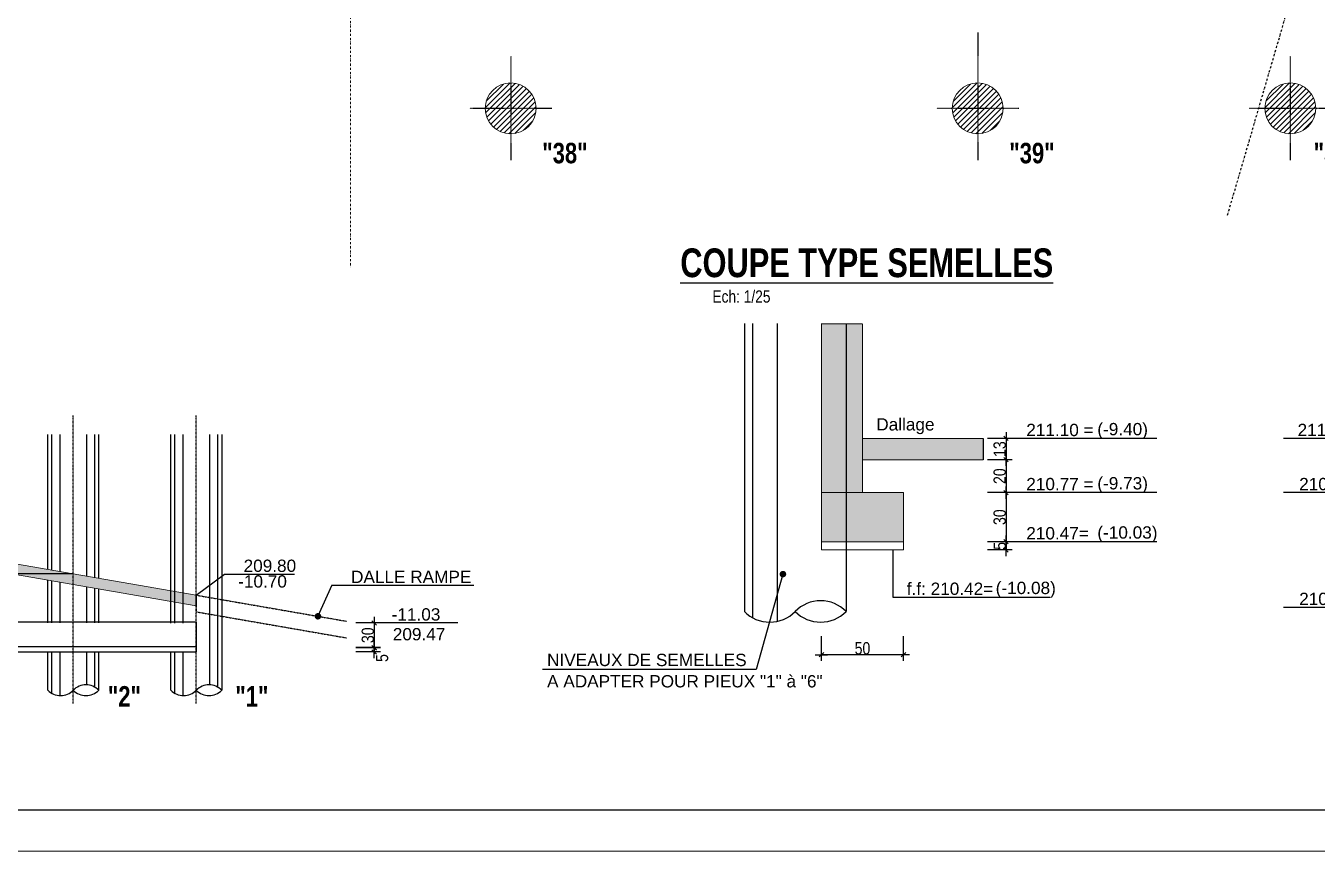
# Model space of a CAD drawing. Header units: millimetres. Extents: x -26249 to 60250, y -21218 to 23336.
# Drawn here: x -8854 to -7279, y 18295 to 19301 of the extents above; entities that cross this region are included whole.
import ezdxf
from ezdxf.enums import TextEntityAlignment as Align

# ---------------------------------------------------------------- set-up
doc = ezdxf.new("R2010")
doc.units = ezdxf.units.MM
doc.linetypes.add('CACHEX2', pattern=[19.05, 12.7, -6.35])
doc.linetypes.add('TIRETPTX2', pattern=[50.8, 25.4, -12.7, 0, -12.7])
for name, color, linetype in [('01_cote_gen', 4, 'Continuous'), ('01_linteaux', 2, 'Continuous'), ('01_poch_murs', 253, 'Continuous'), ('01_texte', 230, 'Continuous'), ('AA_COTES', 2, 'Continuous')]:
    doc.layers.add(name, color=color, linetype=linetype)
doc.layers.add('01_murs_coup', color=5, linetype='Continuous', lineweight=60)
doc.layers.add('01_PIEUX', color=5, linetype='Continuous', lineweight=60)
doc.styles.add('impact', font='impact.ttf')
doc.styles.add('MATTE_TXT', font='arial.ttf')
doc.styles.add('STYLE2', font='ARIALN.TTF')
doc.dimstyles.new('JB25', dxfattribs={"dimscale": 0.1, "dimtxt": 150, "dimasz": 15, "dimexe": 0.1, "dimexo": 0.1, "dimgap": 0.09, "dimtad": 1, "dimdec": 1, "dimlfac": 0.5, "dimdsep": 46, "dimtxsty": 'STYLE2', "dimblk1": 'BOND_G', "dimblk2": 'BOND_D', "dimsah": 1, "dimcen": 1.5, "dimdle": 0.01, "dimse1": 1, "dimse2": 1, "dimclrd": 4, "dimclre": 2, "dimclrt": 6, "dimazin": 2, "dimtfac": 2.333333, "dimtdec": 1, "dimtix": 1, "dimtmove": 2, "dimatfit": 3, "dimldrblk": 'BOND_G', "dimfxl": 1, "dimtolj": 1, "dimtzin": 0, "dimarcsym": 0})
doc.dimstyles.new('JB50', dxfattribs={"dimscale": 0.1, "dimtxt": 150, "dimasz": 15, "dimexe": 0.1, "dimexo": 0.1, "dimgap": 0.09, "dimtad": 1, "dimdec": 1, "dimdsep": 46, "dimtxsty": 'STYLE2', "dimblk1": 'BOND_G', "dimblk2": 'BOND_D', "dimsah": 1, "dimcen": 1.5, "dimdle": 0.01, "dimse1": 1, "dimse2": 1, "dimclrd": 4, "dimclre": 2, "dimclrt": 6, "dimazin": 2, "dimtfac": 2.333333, "dimtdec": 1, "dimtix": 1, "dimtmove": 2, "dimatfit": 3, "dimldrblk": 'BOND_G', "dimfxl": 1, "dimtolj": 1, "dimtzin": 0, "dimarcsym": 0})

# ---------------------------------------------------------------- blocks, each defined once
blk = doc.blocks.new('BOND_G')
at = {"layer": 'AA_COTES', "color": 0}
for p, q in [((0, -5), (0, 15)), ((5, 0), (-5, 0)), ((1.8, 1.8), (-1.8, -1.8))]:
    blk.add_line(p, q, dxfattribs=at)
blk = doc.blocks.new('BOND_D')
at = {"layer": 'AA_COTES', "color": 0}
for p, q in [((5, 0), (-5, 0)), ((-1.8, -1.8), (1.8, 1.8)), ((0, 5), (0, -15))]:
    blk.add_line(p, q, dxfattribs=at)
blk = doc.blocks.new('*D102')
at = {"layer": '01_cote_gen', "color": 4, "lineweight": -2, "ltscale": 3, "transparency": 16777216}
blk.add_line((-8428.8, 18571.4), (-8428.8, 18544.4), dxfattribs=at)
at = {"layer": 'Defpoints', "color": 0, "ltscale": 3, "transparency": 16777216}
for p in [(-8718.8, 18572.9), (-8718.9, 18542.9), (-8428.8, 18542.9)]:
    blk.add_point(p, dxfattribs=at)
at = {"layer": '01_cote_gen', "color": 4, "lineweight": -2, "ltscale": 3, "transparency": 16777216, "xscale": 1.5, "yscale": 1.5, "zscale": 1.5}
for name, p, rotation in [('BOND_G', (-8428.8, 18572.9), 90), ('BOND_D', (-8428.8, 18542.9), 270)]:
    blk.add_blockref(name, p, dxfattribs=dict(at, rotation=rotation))
at = {"layer": '01_cote_gen', "color": 6, "ltscale": 3, "transparency": 16777216, "insert": (-8436.5, 18557.9), "char_height": 15, "attachment_point": 5, "rotation": 90, "style": 'STYLE2'}
blk.add_mtext('\\A1;30', dxfattribs=at)
blk = doc.blocks.new('*D377')
at = {"layer": '01_cote_gen', "color": 4, "lineweight": -2, "ltscale": 3, "transparency": 16777216}
blk.add_line((-8428.8, 18541.1), (-8428.8, 18539.1), dxfattribs=at)
at = {"layer": 'Defpoints', "color": 0, "ltscale": 3, "transparency": 16777216}
for p in [(-8645.8, 18542.6), (-8645.8, 18537.6), (-8428.8, 18537.6)]:
    blk.add_point(p, dxfattribs=at)
at = {"layer": '01_cote_gen', "color": 4, "lineweight": -2, "ltscale": 3, "transparency": 16777216, "xscale": 1.5, "yscale": 1.5, "zscale": 1.5}
for name, p, rotation in [('BOND_G', (-8428.8, 18542.6), 90), ('BOND_D', (-8428.8, 18537.6), 270)]:
    blk.add_blockref(name, p, dxfattribs=dict(at, rotation=rotation))
at = {"layer": '01_cote_gen', "color": 6, "ltscale": 3, "transparency": 16777216, "insert": (-8419.2, 18530.1), "char_height": 15, "attachment_point": 5, "rotation": 90, "style": 'STYLE2'}
blk.add_mtext('\\A1;5', dxfattribs=at)
blk = doc.blocks.new('*D380')
at = {"layer": '01_cote_gen', "color": 4, "lineweight": -2, "ltscale": 3, "transparency": 16777216}
blk.add_line((-7658.3, 18796.4), (-7658.3, 18773.4), dxfattribs=at)
at = {"layer": 'Defpoints', "color": 0, "ltscale": 3, "transparency": 16777216}
for p in [(-7686.2, 18797.9), (-7686.2, 18771.9), (-7658.3, 18771.9)]:
    blk.add_point(p, dxfattribs=at)
at = {"layer": '01_cote_gen', "color": 4, "lineweight": -2, "ltscale": 3, "transparency": 16777216, "xscale": 1.5, "yscale": 1.5, "zscale": 1.5}
for name, p, rotation in [('BOND_G', (-7658.3, 18797.9), 90), ('BOND_D', (-7658.3, 18771.9), 270)]:
    blk.add_blockref(name, p, dxfattribs=dict(at, rotation=rotation))
at = {"layer": '01_cote_gen', "color": 6, "ltscale": 3, "transparency": 16777216, "insert": (-7666, 18784.9), "char_height": 15, "attachment_point": 5, "rotation": 90, "style": 'STYLE2'}
blk.add_mtext('\\A1;13', dxfattribs=at)
blk = doc.blocks.new('*D124')
at = {"layer": '01_cote_gen', "color": 4, "lineweight": -2, "ltscale": 3, "transparency": 16777216}
blk.add_line((-7658.3, 18770.4), (-7658.3, 18733.4), dxfattribs=at)
at = {"layer": 'Defpoints', "color": 0, "ltscale": 3, "transparency": 16777216}
for p in [(-7758.2, 18771.9), (-7758.3, 18731.9), (-7658.3, 18731.9)]:
    blk.add_point(p, dxfattribs=at)
at = {"layer": '01_cote_gen', "color": 4, "lineweight": -2, "ltscale": 3, "transparency": 16777216, "xscale": 1.5, "yscale": 1.5, "zscale": 1.5}
for name, p, rotation in [('BOND_G', (-7658.3, 18771.9), 90), ('BOND_D', (-7658.3, 18731.9), 270)]:
    blk.add_blockref(name, p, dxfattribs=dict(at, rotation=rotation))
at = {"layer": '01_cote_gen', "color": 6, "ltscale": 3, "transparency": 16777216, "insert": (-7666, 18751.9), "char_height": 15, "attachment_point": 5, "rotation": 90, "style": 'STYLE2'}
blk.add_mtext('\\A1;20', dxfattribs=at)
blk = doc.blocks.new('*D381')
at = {"layer": '01_cote_gen', "color": 4, "lineweight": -2, "ltscale": 3, "transparency": 16777216}
blk.add_line((-7658.3, 18730.4), (-7658.3, 18673.4), dxfattribs=at)
at = {"layer": 'Defpoints', "color": 0, "ltscale": 3, "transparency": 16777216}
for p in [(-7783.4, 18731.9), (-7783.4, 18671.9), (-7658.3, 18671.9)]:
    blk.add_point(p, dxfattribs=at)
at = {"layer": '01_cote_gen', "color": 4, "lineweight": -2, "ltscale": 3, "transparency": 16777216, "xscale": 1.5, "yscale": 1.5, "zscale": 1.5}
for name, p, rotation in [('BOND_G', (-7658.3, 18731.9), 90), ('BOND_D', (-7658.3, 18671.9), 270)]:
    blk.add_blockref(name, p, dxfattribs=dict(at, rotation=rotation))
at = {"layer": '01_cote_gen', "color": 6, "ltscale": 3, "transparency": 16777216, "insert": (-7666, 18701.9), "char_height": 15, "attachment_point": 5, "rotation": 90, "style": 'STYLE2'}
blk.add_mtext('\\A1;30', dxfattribs=at)
blk = doc.blocks.new('*D382')
at = {"layer": '01_cote_gen', "color": 4, "lineweight": -2, "ltscale": 3, "transparency": 16777216}
blk.add_line((-7658.3, 18670.4), (-7658.3, 18663.4), dxfattribs=at)
at = {"layer": 'Defpoints', "color": 0, "ltscale": 3, "transparency": 16777216}
for p in [(-7783.4, 18671.9), (-7783.4, 18661.9), (-7658.3, 18661.9)]:
    blk.add_point(p, dxfattribs=at)
at = {"layer": '01_cote_gen', "color": 4, "lineweight": -2, "ltscale": 3, "transparency": 16777216, "xscale": 1.5, "yscale": 1.5, "zscale": 1.5}
for name, p, rotation in [('BOND_G', (-7658.3, 18671.9), 90), ('BOND_D', (-7658.3, 18661.9), 270)]:
    blk.add_blockref(name, p, dxfattribs=dict(at, rotation=rotation))
at = {"layer": '01_cote_gen', "color": 6, "ltscale": 3, "transparency": 16777216, "insert": (-7665.9, 18666.9), "char_height": 15, "attachment_point": 5, "rotation": 90, "style": 'STYLE2'}
blk.add_mtext('\\A1;5', dxfattribs=at)
blk = doc.blocks.new('*D392')
at = {"layer": '01_cote_gen', "color": 4, "lineweight": -2, "ltscale": 3, "transparency": 16777216}
blk.add_line((-7784.9, 18534.2), (-7881.9, 18534.2), dxfattribs=at)
at = {"layer": 'Defpoints', "color": 0, "ltscale": 3, "transparency": 16777216}
for p in [(-7883.4, 18661.9), (-7783.4, 18661.9), (-7883.4, 18534.2)]:
    blk.add_point(p, dxfattribs=at)
at = {"layer": '01_cote_gen', "color": 4, "lineweight": -2, "ltscale": 3, "transparency": 16777216, "xscale": 1.5, "yscale": 1.5, "zscale": 1.5, "rotation": 180}
blk.add_blockref('BOND_D', (-7883.4, 18534.2), dxfattribs=at)
at = {"layer": '01_cote_gen', "color": 4, "lineweight": -2, "ltscale": 3, "transparency": 16777216, "xscale": 1.5, "yscale": 1.5, "zscale": 1.5}
blk.add_blockref('BOND_G', (-7783.4, 18534.2), dxfattribs=at)
at = {"layer": '01_cote_gen', "color": 6, "ltscale": 3, "transparency": 16777216, "insert": (-7833.4, 18541.9), "char_height": 15, "attachment_point": 5, "style": 'STYLE2'}
blk.add_mtext('\\A1;50', dxfattribs=at)

msp = doc.modelspace()

# ---------------------------------------------------------------- hatches: boundary and pattern name
at = {"layer": '01_poch_murs'}
h = msp.add_hatch(dxfattribs=at)
h.set_pattern_fill('ANSI31', color=256, scale=1.5)
h.set_pattern_definition([(45, (-26471.0796, 27903.6837), (-3.367596, 3.367596), [])])
h.paths.add_polyline_path([(-8262.387, 19231.416, 0.41421356), (-8293.387, 19200.416), (-8262.387, 19200.416)])
h.paths.add_polyline_path([(-8262.387, 19200.416), (-8293.387, 19200.416, 0.41421356), (-8262.387, 19169.416)])
h.paths.add_polyline_path([(-8262.387, 19231.416), (-8262.387, 19200.416), (-8231.387, 19200.416, 0.41421356)])
h.paths.add_polyline_path([(-8231.387, 19200.416), (-8262.387, 19200.416), (-8262.387, 19169.416, 0.41421356)])
h = msp.add_hatch(dxfattribs=at)
h.set_pattern_fill('ANSI31', color=256, scale=1.5)
h.set_pattern_definition([(45, (-25901.5573, 27903.6837), (-3.367596, 3.367596), [])])
h.paths.add_polyline_path([(-7692.865, 19231.416, 0.41421356), (-7723.865, 19200.416), (-7692.865, 19200.416)])
h.paths.add_polyline_path([(-7692.865, 19200.416), (-7723.865, 19200.416, 0.41421356), (-7692.865, 19169.416)])
h.paths.add_polyline_path([(-7692.865, 19231.416), (-7692.865, 19200.416), (-7661.865, 19200.416, 0.41421356)])
h.paths.add_polyline_path([(-7661.865, 19200.416), (-7692.865, 19200.416), (-7692.865, 19169.416, 0.41421356)])
h = msp.add_hatch(dxfattribs=at)
h.set_pattern_fill('ANSI31', color=256, scale=1.5)
h.set_pattern_definition([(45, (-25520.4324, 27903.6837), (-3.367596, 3.367596), [])])
h.paths.add_polyline_path([(-7311.74, 19231.416, 0.41421356), (-7342.74, 19200.416), (-7311.74, 19200.416)])
h.paths.add_polyline_path([(-7311.74, 19200.416), (-7342.74, 19200.416, 0.41421356), (-7311.74, 19169.416)])
h.paths.add_polyline_path([(-7311.74, 19231.416), (-7311.74, 19200.416), (-7280.74, 19200.416, 0.41421356)])
h.paths.add_polyline_path([(-7280.74, 19200.416), (-7311.74, 19200.416), (-7311.74, 19169.416, 0.41421356)])
at = {"layer": '01_poch_murs', "ltscale": 3}
h = msp.add_hatch(color=256, dxfattribs=at)
h.dxf.hatch_style = 1
h.paths.add_polyline_path([(-7686.213, 18797.939), (-7833.414, 18797.939), (-7833.414, 18771.939), (-7686.213, 18771.939)])
h.paths.add_polyline_path([(-7833.414, 18937.105), (-7883.414, 18937.502), (-7883.414, 18731.939), (-7833.414, 18731.939)])
h.paths.add_polyline_path([(-7783.414, 18731.939), (-7883.414, 18731.939), (-7883.414, 18671.939), (-7783.414, 18671.939)])
h = msp.add_hatch(color=256, dxfattribs=at)
h.dxf.hatch_style = 1
h.paths.add_polyline_path([(-9395.494, 18736.779), (-9633.761, 18736.779), (-9633.761, 18723.779), (-9396.613, 18723.779), (-8929.761, 18642.829), (-8929.761, 18656.023)])
h.paths.add_polyline_path([(-8929.761, 18656.023), (-8929.761, 18642.829), (-8671.761, 18598.093), (-8671.761, 18611.287)])
h.paths.add_polyline_path([(-8661.761, 18609.554), (-8671.761, 18611.287), (-8671.761, 18598.093), (-8661.761, 18596.36)])
h.paths.add_polyline_path([(-8645.761, 18606.779), (-8661.761, 18609.554), (-8661.761, 18596.36), (-8645.761, 18593.585)])

# ---------------------------------------------------------------- linework, layer by layer
at = {"layer": '01_cote_gen'}
msp.add_line((-8795.761, 18632.788), (-9684.299, 18632.788), dxfattribs=at)
at = {"layer": '01_cote_gen', "ltscale": 3, "const_width": 4}
msp.add_lwpolyline([(-7932.414, 18632.439, 1), (-7928.414, 18632.439, 1)], format="xyb", close=True, dxfattribs=at)
at = {"layer": '01_linteaux', "linetype": 'TIRETPTX2', "ltscale": 0.01}
for p, q in [((-7692.865, 19292.965), (-7692.865, 19137.258)), ((-8262.387, 19263.574), (-8262.387, 19137.258)), ((-7311.74, 19263.574), (-7311.74, 19137.258)), ((-8212.387, 19200.416), (-8312.387, 19200.416)), ((-7642.865, 19200.416), (-7742.865, 19200.416)), ((-7261.84, 19200.416), (-7361.84, 19200.416))]:
    msp.add_line(p, q, dxfattribs=at)
at = {"layer": '01_linteaux'}
for p, q in [((-7977.414, 18938.25), (-7977.414, 18586.939)), ((-8826.761, 18638.164), (-8826.761, 18802.779)), ((-8764.761, 18627.413), (-8764.761, 18802.779)), ((-8676.761, 18572.736), (-8676.761, 18802.779)), ((-8614.761, 18802.779), (-8614.761, 18490.849)), ((-7853.414, 18661.939), (-7853.414, 18586.939)), ((-8826.761, 18573.158), (-8826.761, 18624.97)), ((-8764.761, 18572.984), (-8764.761, 18614.219)), ((-8645.761, 18593.585), (-8645.761, 18606.779)), ((-8645.761, 18573.779), (-9095.761, 18573.779)), ((-8645.761, 18573.779), (-8645.761, 18537.616)), ((-9115.698, 18537.616), (-8645.761, 18537.616)), ((-8645.761, 18543.779), (-9095.761, 18543.779)), ((-8826.761, 18490.849), (-8826.761, 18537.616)), ((-8764.761, 18490.849), (-8764.761, 18537.616)), ((-8676.761, 18490.849), (-8676.761, 18537.616))]:
    msp.add_line(p, q, dxfattribs=at)
at = {"layer": '01_linteaux', "linetype": 'CACHEX2', "ltscale": 0.05}
msp.add_line((-7853.414, 18937.264), (-7853.414, 18661.939), dxfattribs=at)
at = {"layer": '01_linteaux', "linetype": 'TIRETPTX2', "ltscale": 0.02}
for p, q in [((-8795.761, 18474.852), (-8795.761, 18825.779)), ((-8645.761, 18474.852), (-8645.761, 18825.779)), ((-8645.761, 18606.779), (-8462.239, 18574.957)), ((-8645.761, 18593.585), (-8645.761, 18586.481)), ((-8645.761, 18586.481), (-8462.239, 18554.659))]:
    msp.add_line(p, q, dxfattribs=at)
at = {"layer": '01_linteaux'}
for centre, radius, start, end in [((-7884.414, 18556.799), 43.237, 44.193871, 135.806129), ((-7946.414, 18617.078), 43.237, 224.193871, 315.806129), ((-7884.414, 18617.078), 43.237, 224.193871, 315.806129), ((-8811.261, 18505.919), 21.618, 224.193871, 315.806129), ((-8780.261, 18475.779), 21.618, 44.193871, 135.806129), ((-8780.261, 18505.919), 21.618, 224.193871, 315.806129), ((-8661.261, 18505.919), 21.618, 224.193871, 315.806129), ((-8630.261, 18475.779), 21.618, 44.193871, 135.806129), ((-8630.261, 18505.919), 21.618, 224.193871, 315.806129)]:
    msp.add_arc(centre, radius, start, end, dxfattribs=at)
at = {"layer": '01_linteaux', "color": 5, "linetype": 'TIRETPTX2', "ltscale": 0.1}
msp.add_open_spline([(-7388.141, 19070.361), (-7233.842, 19599.072), (-7079.543, 20127.784)], degree=2, dxfattribs=at)
at = {"layer": '01_murs_coup', "linetype": 'TIRETPTX2', "lineweight": 5, "ltscale": 0.1}
msp.add_line((-8457.58, 22104), (-8457.58, 19006.33), dxfattribs=at)
at = {"layer": '01_murs_coup', "linetype": 'Continuous', "lineweight": 5}
for p, q in [((-7883.414, 18937.502), (-7883.414, 18661.939)), ((-7833.414, 18937.105), (-7833.414, 18731.939)), ((-7833.414, 18797.939), (-7686.213, 18797.939)), ((-7833.414, 18771.939), (-7686.213, 18771.939)), ((-9396.613, 18723.779), (-8645.761, 18593.585)), ((-9395.494, 18736.779), (-8645.761, 18606.779)), ((-7883.414, 18731.939), (-7783.414, 18731.939)), ((-7783.414, 18731.939), (-7783.414, 18661.939)), ((-7883.414, 18671.939), (-7783.414, 18671.939)), ((-7883.414, 18661.939), (-7783.414, 18661.939)), ((1506.825, 18294.572), (-9943.175, 18294.572))]:
    msp.add_line(p, q, dxfattribs=at)
at = {"layer": '01_PIEUX', "linetype": 'Continuous', "lineweight": 5}
for centre in [(-8262.387, 19200.416), (-7692.865, 19200.416), (-7311.74, 19200.416)]:
    msp.add_circle(centre, 31, dxfattribs=at)
at = {"layer": '01_poch_murs'}
for p, q in [((-7967.414, 18938.17), (-7967.414, 18579.284)), ((-7937.414, 18937.932), (-7937.414, 18574.789)), ((-8821.761, 18637.297), (-8821.761, 18802.779)), ((-8811.761, 18635.563), (-8811.761, 18802.779)), ((-8779.761, 18802.779), (-8779.761, 18630.014)), ((-8769.761, 18802.779), (-8769.761, 18628.28)), ((-8671.761, 18572.722), (-8671.761, 18802.779)), ((-8661.761, 18572.693), (-8661.761, 18802.779)), ((-8629.761, 18802.779), (-8629.761, 18497.392)), ((-8619.761, 18802.779), (-8619.761, 18494.676)), ((-8821.761, 18573.144), (-8821.761, 18624.103)), ((-8811.761, 18573.116), (-8811.761, 18622.369)), ((-8779.761, 18616.82), (-8779.761, 18573.026)), ((-8769.761, 18615.086), (-8769.761, 18572.998)), ((-8821.761, 18487.022), (-8821.761, 18537.616)), ((-8811.761, 18484.306), (-8811.761, 18537.616)), ((-8779.761, 18537.616), (-8779.761, 18497.392)), ((-8769.761, 18537.616), (-8769.761, 18494.676)), ((-8671.761, 18487.022), (-8671.761, 18537.616)), ((-8661.761, 18484.306), (-8661.761, 18537.616))]:
    msp.add_line(p, q, dxfattribs=at)
at = {"layer": '01_poch_murs', "ltscale": 3}
for p, q in [((-7833.414, 18937.105), (-7883.414, 18937.502)), ((-7686.213, 18797.939), (-7686.213, 18771.939)), ((-8645.761, 18606.779), (-8645.761, 18593.585))]:
    msp.add_line(p, q, dxfattribs=at)
at = {"layer": '01_texte'}
for p, q in [((-7474.407, 18797.939), (-7650.804, 18797.939)), ((-7143.589, 18797.939), (-7319.986, 18797.939)), ((-7474.407, 18731.939), (-7650.804, 18731.939)), ((-7143.589, 18731.939), (-7319.986, 18731.939)), ((-7796.51, 18661.939), (-7796.51, 18604.296)), ((-7474.407, 18671.939), (-7650.804, 18671.939)), ((-8645.761, 18606.779), (-8611.42, 18632.313)), ((-8611.42, 18632.313), (-8526.166, 18632.313)), ((-7930.414, 18632.439), (-7962.914, 18515.939)), ((-8480.42, 18618.813), (-8497.394, 18581.053)), ((-8480.42, 18618.813), (-8307.166, 18618.813)), ((-7796.51, 18604.296), (-7604.536, 18604.296)), ((-7143.589, 18591.939), (-7319.986, 18591.939)), ((-8326.822, 18572.854), (-8421.322, 18572.854)), ((-7962.914, 18515.939), (-8223.414, 18515.939)), ((1506.825, 18344.572), (-9893.175, 18344.572))]:
    msp.add_line(p, q, dxfattribs=at)
at = {"layer": '01_texte', "const_width": 4}
msp.add_lwpolyline([(-8499.394, 18581.053, 1), (-8495.394, 18581.053, 1)], format="xyb", close=True, dxfattribs=at)

# ---------------------------------------------------------------- texts
at = {"layer": '01_texte', "style": 'impact'}
for s, p in [('"38"', (-8196.249, 19125.955)), ('"39"', (-7626.727, 19125.955)), ('"35"', (-7255.602, 19125.955)), ('"2"', (-8733.415, 18463.389)), ('"1"', (-8577.979, 18463.389))]:
    msp.add_text(s, height=25, rotation=0, dxfattribs=at).set_placement(p, align=Align.BOTTOM_CENTER)
msp.add_text('%%UCOUPE TYPE SEMELLES', height=35, dxfattribs=at).set_placement((-7828.138, 18984.117), align=Align.BOTTOM_CENTER)
at = {"layer": '01_texte', "style": 'MATTE_TXT', "width": 0.8}
msp.add_text('Ech: 1/25', height=15, dxfattribs=at).set_placement((-7980.993, 18959), align=Align.BOTTOM_CENTER)
at = {"layer": '01_texte', "style": 'MATTE_TXT'}
for s, p in [('Dallage', (-7816.587, 18807.607)), ('(-9.40)', (-7547.002, 18801.765)), ('211.10 = ', (-7633.658, 18800.773)), ('211.10 = ', (-7302.84, 18800.773)), ('210.77 = ', (-7633.658, 18734.773)), ('(-9.73)', (-7547.002, 18735.765)), ('210.77 = ', (-7300.888, 18734.773)), ('(-10.03)', (-7547.002, 18675.765)), ('210.47= ', (-7633.658, 18674.773)), ('209.80', (-8588.046, 18635.125)), ('-10.70', (-8594.673, 18616.051)), ('DALLE RAMPE', (-8457.046, 18621.625)), ('f.f: 210.42= ', (-7779.363, 18607.13)), ('(-10.08)', (-7670.965, 18608.122)), ('210.07 = ', (-7300.888, 18594.773)), ('-11.03', (-8407.494, 18575.826)), ('209.47', (-8406.115, 18551.695)), ('NIVEAUX DE SEMELLES', (-8218.001, 18520.273)), ('A ADAPTER POUR PIEUX "1" à "6"', (-8218.001, 18494.273))]:
    msp.add_text(s, height=15, dxfattribs=at).set_placement(p)

# ---------------------------------------------------------------- dimensions: what is measured, and where the dimension line sits
at = {"layer": '01_cote_gen', "ltscale": 3}
for base, p1, p2, dimstyle, picture, middle in [((-7658.304, 18771.939), (-7686.213, 18797.939), (-7686.213, 18771.939), 'JB25', '*D380', (-7665.972, 18784.939)), ((-7658.304, 18731.939), (-7758.209, 18771.939), (-7758.301, 18731.939), 'JB25', '*D124', (-7665.972, 18751.939)), ((-7658.304, 18671.939), (-7783.414, 18731.939), (-7783.414, 18671.939), 'JB25', '*D381', (-7665.972, 18701.939)), ((-7658.304, 18661.939), (-7783.414, 18671.939), (-7783.414, 18661.939), 'JB25', '*D382', (-7665.941, 18666.939)), ((-8428.822, 18542.854), (-8718.82, 18572.854), (-8718.905, 18542.854), 'JB50', '*D102', (-8436.489, 18557.854))]:
    dim = msp.add_linear_dim(base=base, p1=p1, p2=p2, angle=90, dimstyle=dimstyle, dxfattribs=at)
    dim.commit()
    dim.dimension.update_dxf_attribs({"geometry": picture, "text_midpoint": middle})
dim = msp.add_linear_dim(base=(-7883.414, 18534.223), p1=(-7783.414, 18661.939), p2=(-7883.414, 18661.939), dimstyle='JB25', dxfattribs=at)
dim.commit()
dim.dimension.update_dxf_attribs({"geometry": '*D392', "text_midpoint": (-7833.414, 18541.891)})
dim = msp.add_linear_dim(base=(-8428.822, 18537.616), p1=(-8645.761, 18542.648), p2=(-8645.761, 18537.616), angle=90, dimstyle='JB50', dxfattribs=at)
dim.commit()
dim.dimension.update_dxf_attribs({"geometry": '*D377', "text_midpoint": (-8419.229, 18530.069), "dimtype": 160})

doc.saveas('drawing.dxf')
